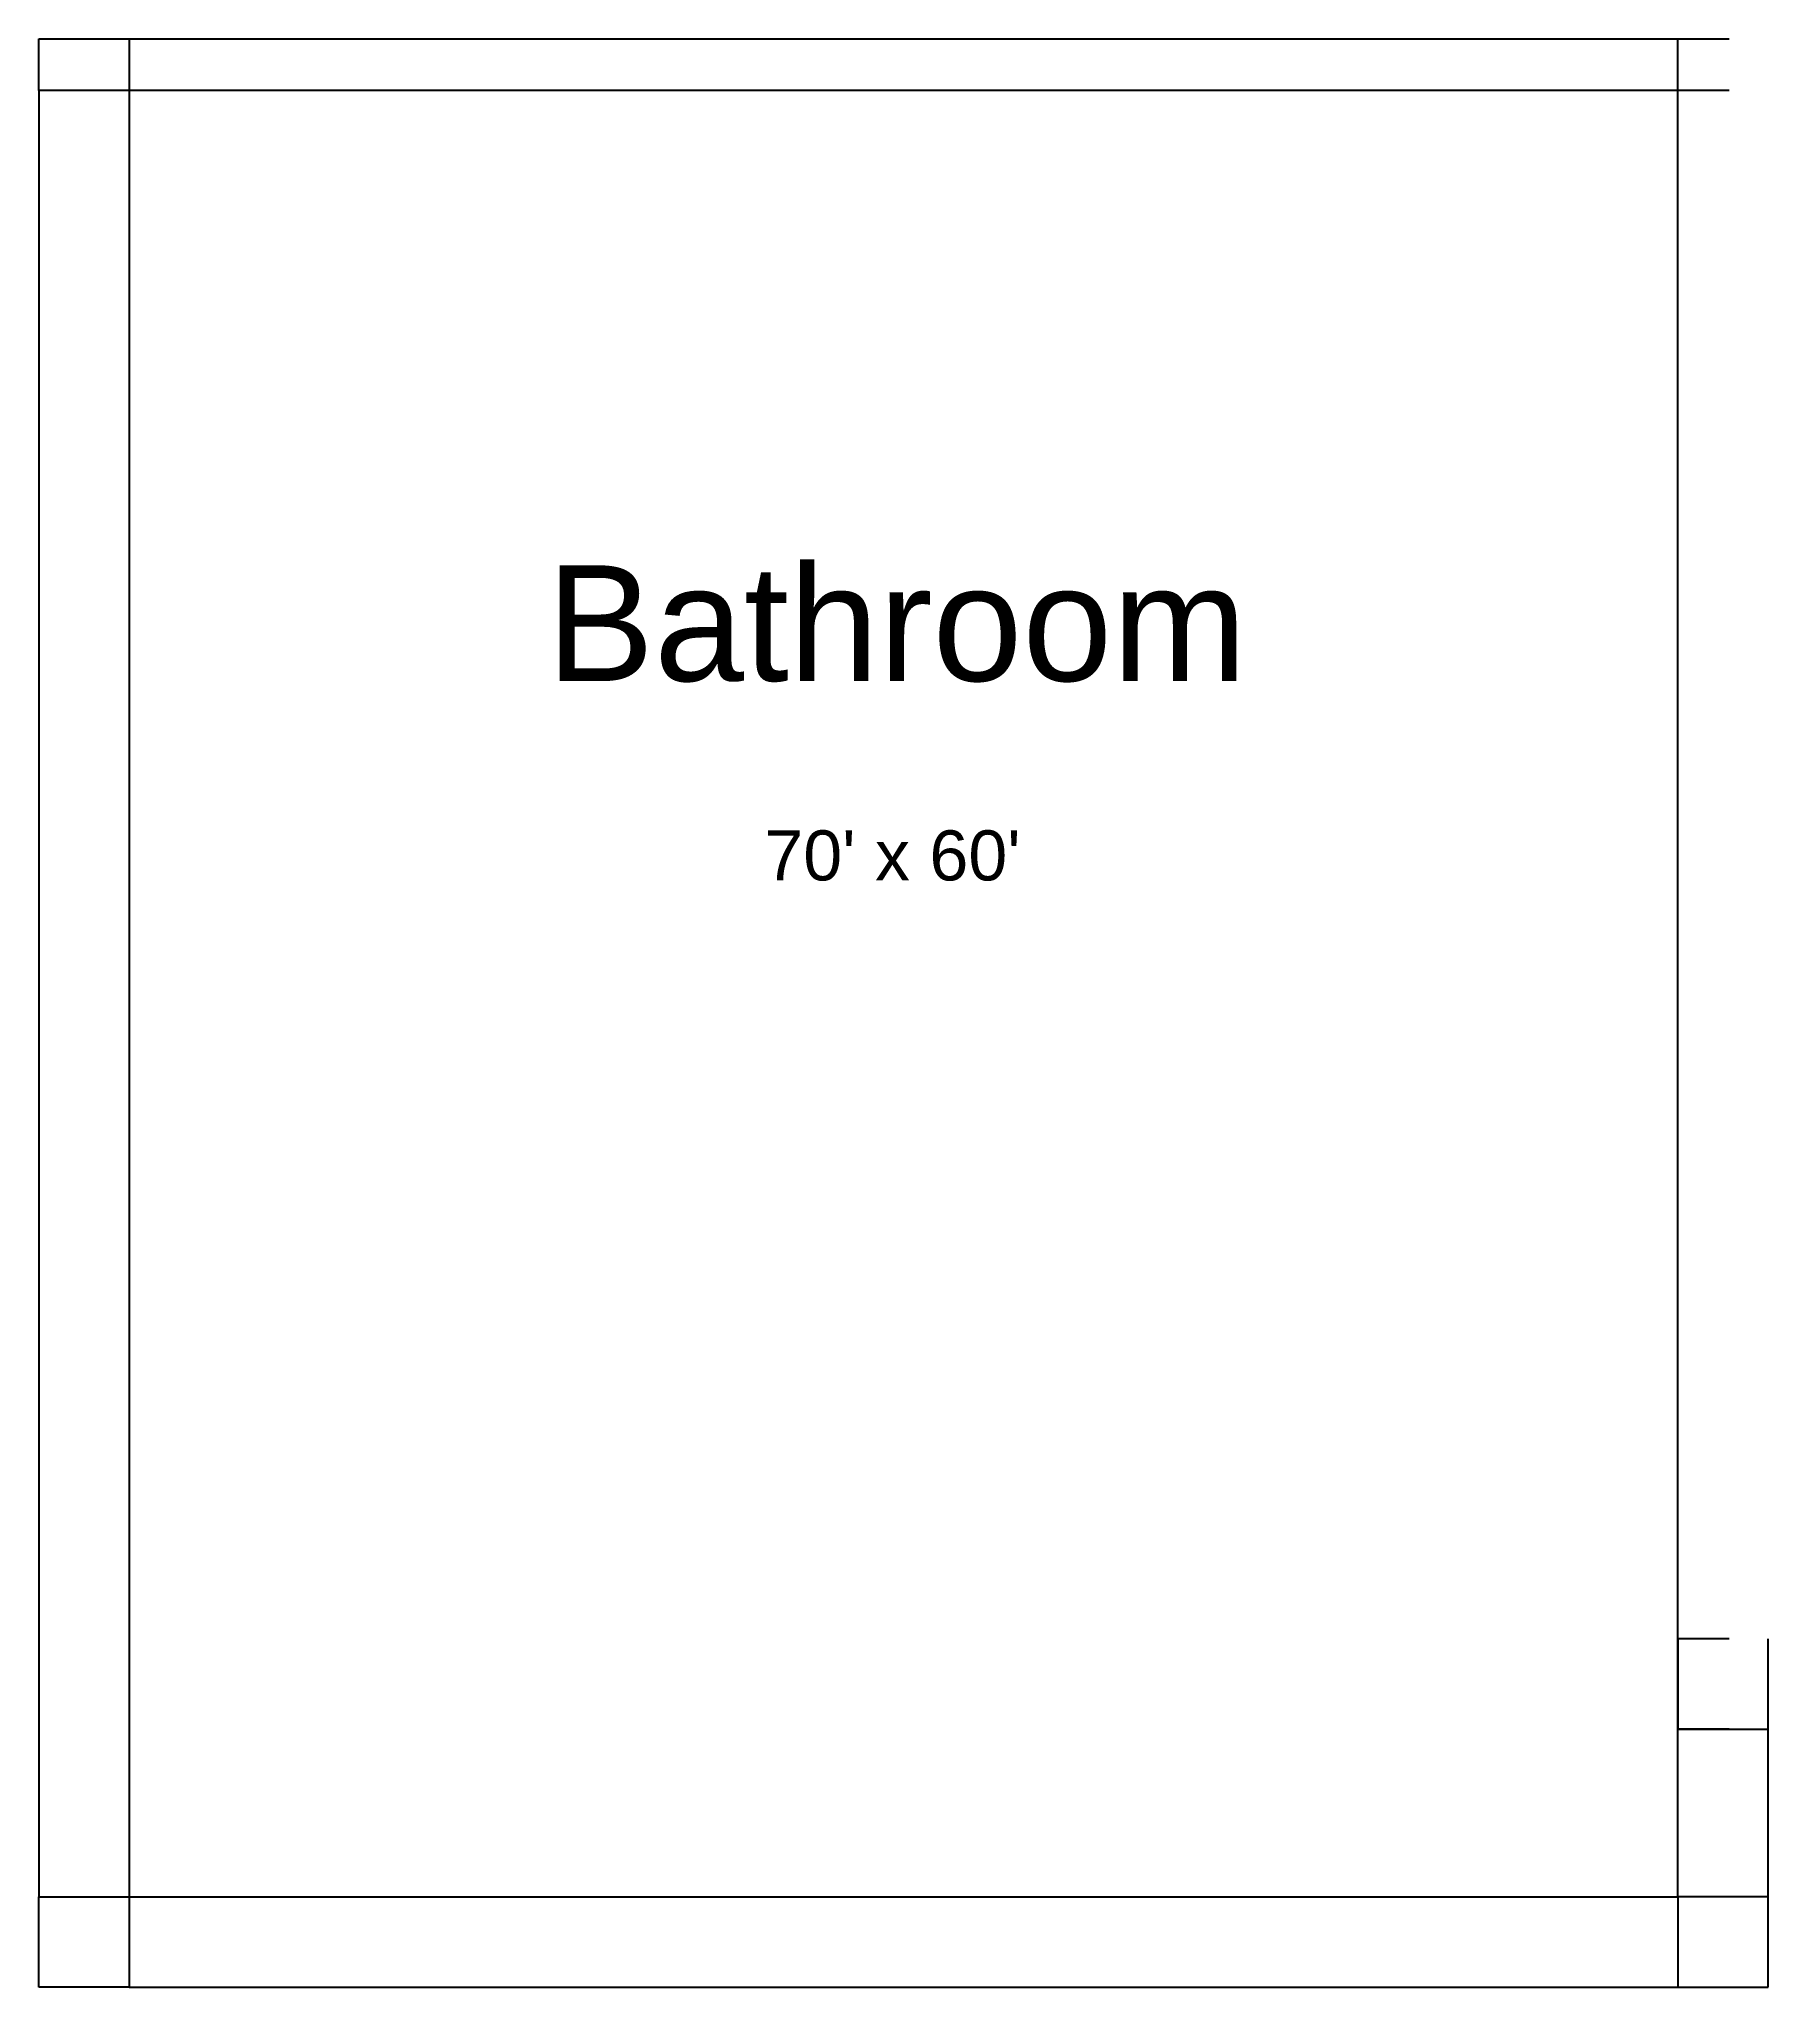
# Model space of a CAD drawing. Header units: inches. Extents: x 0 to 67000, y 0 to 75500.
import ezdxf

# ---------------------------------------------------------------- set-up
doc = ezdxf.new("R2010")
doc.units = ezdxf.units.IN
doc.header["$MEASUREMENT"] = 0
doc.styles.get("Standard").update_dxf_attribs({"font": 'arial.ttf'})

msp = doc.modelspace()

# ---------------------------------------------------------------- linework, layer by layer
for p, q in [((0, 75500), (3500, 75500)), ((0, 73500), (0, 75500)), ((3500, 75500), (3500, 73500)), ((3500, 75500), (63500, 75500)), ((63500, 73500), (63500, 75500)), ((63500, 75500), (65500, 75500)), ((3500, 73500), (0, 73500)), ((0, 73500), (0, 3500)), ((3500, 73500), (3500, 3500)), ((63500, 73500), (3500, 73500)), ((63500, 3500), (63500, 73500)), ((65500, 73500), (63500, 73500)), ((65500, 13500), (63500, 13500)), ((63500, 13500), (63500, 10000)), ((67000, 10000), (67000, 13500)), ((65500, 10000), (63500, 10000)), ((63500, 10000), (67000, 10000)), ((67000, 3500), (67000, 10000)), ((0, 0), (0, 3500)), ((0, 3500), (3500, 3500)), ((3500, 3500), (3500, 0)), ((3500, 3500), (63500, 3500)), ((63500, 3500), (63500, 0)), ((67000, 3500), (63500, 3500)), ((67000, 0), (67000, 3500)), ((3500, 0), (0, 0)), ((3500, 0), (63500, 0)), ((63500, 0), (67000, 0))]:
    msp.add_line(p, q)

# ---------------------------------------------------------------- texts
for s, height, p in [('Bathroom', 4481.8, (19663, 50617)), ("70' x 60'", 1941.1, (28109, 42887))]:
    msp.add_text(s, height=height).set_placement(p)

doc.saveas('drawing.dxf')
